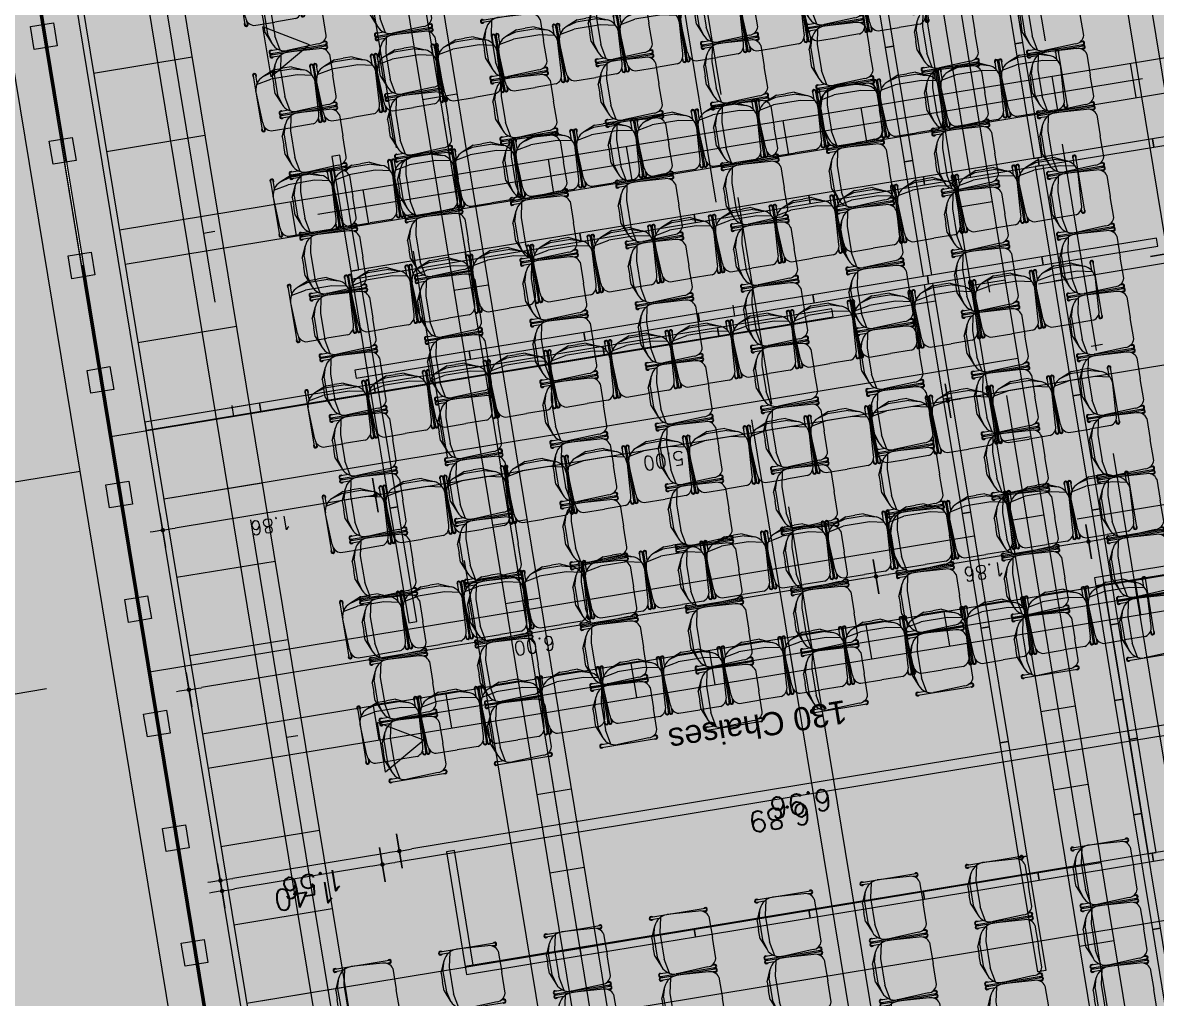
# Model space of a CAD drawing. Header units: millimetres. Extents: x 33240 to 33395, y 51607 to 51720.
# Drawn here: x 33327.5 to 33337.27, y 51654.13 to 51662.54 of the extents above; entities that cross this region are included whole.
import ezdxf

# ---------------------------------------------------------------- set-up
doc = ezdxf.new("R2010")
doc.units = ezdxf.units.MM
doc.header["$LTSCALE"] = 0.3
doc.header["$MEASUREMENT"] = 0
doc.header["$PDMODE"] = 34
doc.header["$PDSIZE"] = 0.3
for name, pattern in [('ACAD_ISO02W100', [15, 12, -3]), ('ACAD_ISO04W100', [30, 24, -3, 0, -3]), ('ACAD_ISO08W100', [36, 24, -3, 6, -3])]:
    doc.linetypes.add(name, pattern=pattern)
doc.layers.get('0').update_dxf_attribs({"linetype": 'CONTINUOUS'})
doc.layers.get('DEFPOINTS').update_dxf_attribs({"linetype": 'CONTINUOUS'})
for name, color, linetype in [('00-TRAMES-BAT', 7, 'ACAD_ISO08W100'), ('02-MURS-PORTEUR', 1, 'CONTINUOUS'), ('07-REVT-SOL', 8, 'CONTINUOUS'), ('08-EQUI-CLOISON-EXPO-01', 11, 'CONTINUOUS'), ('08-EQUI-CLOISON-EXPO-02', 11, 'CONTINUOUS'), ('08-EQUI-CLOISON-EXPO-03', 11, 'CONTINUOUS'), ('08-EQUI-MEUBLE-PROJ-01', 11, 'CONTINUOUS'), ('08-EQUI-MEUBLE-PROJ-02', 11, 'CONTINUOUS'), ('09-COT-CLOISON-EXPO-01', 4, 'CONTINUOUS'), ('09-COT-CLOISON-EXPO-02', 4, 'CONTINUOUS'), ('09-COT-CLOISON-EXPO-03', 4, 'CONTINUOUS'), ('09-COT-MEUBLE-01', 4, 'CONTINUOUS'), ('09-COT-MEUBLE-02', 4, 'CONTINUOUS'), ('11-RES-ISOL-FEU', 2, 'CONTINUOUS'), ('14-HACH-MURS', 253, 'CONTINUOUS'), ('15-SOL-SALLE-TEMPORAIRE', 4, 'CONTINUOUS')]:
    doc.layers.add(name, color=color, linetype=linetype)
doc.styles.add('COT', font='romans.shx')
doc.styles.add('NDP', font='ARIAL.TTF')
doc.dimstyles.new('COT-MEUBLE-100eme', dxfattribs={"dimtxt": 0.18, "dimasz": 0.11, "dimexe": 0, "dimexo": 0, "dimgap": 0.07, "dimtad": 1, "dimzin": 4, "dimdsep": 46, "dimtxsty": 'COT', "dimblk1": 'COTBLOC', "dimblk2": 'COTBLOC', "dimsah": 1, "dimcen": -0.1, "dimse1": 1, "dimse2": 1, "dimadec": 0, "dimazin": 0, "dimtfac": 1, "dimtmove": 2, "dimatfit": 3, "dimldrblk": 'COTBLOC', "dimfxl": 1, "dimtolj": 1, "dimarcsym": 0})
doc.dimstyles.new('COT-MEUBLE-50eme', dxfattribs={"dimtxt": 0.12, "dimasz": 0.11, "dimexe": 0, "dimexo": 0, "dimgap": 0.05, "dimtad": 1, "dimzin": 4, "dimdsep": 46, "dimtxsty": 'COT', "dimblk1": 'COTBLOC', "dimblk2": 'COTBLOC', "dimsah": 1, "dimcen": -0.1, "dimse1": 1, "dimse2": 1, "dimadec": 0, "dimazin": 0, "dimtfac": 1, "dimtmove": 2, "dimatfit": 3, "dimldrblk": 'COTBLOC', "dimfxl": 1, "dimtolj": 1, "dimarcsym": 0})
pattern_1 = [(189.35057367, (57785.36794, 108093.83487), (-0.2060594638, -0.2872968802), [0.125, -0.375]), (279.35057367, (57785.29612, 108093.88639), (0.2872968802, -0.2060594638), [0.125, -0.375])]

# ---------------------------------------------------------------- blocks, each defined once
blk = doc.blocks.new('CARRE2')
blk.add_hatch(color=256).paths.add_polyline_path([(-0.1, 0.1), (0.1, 0.1), (0.1, -0.1), (-0.1, -0.1)])
blk.add_lwpolyline([(-0.1, 0.1), (0.1, 0.1), (0.1, -0.1), (-0.1, -0.1)], close=True)
blk = doc.blocks.new('COTBLOC')
for p, q in [((0, -1.3608), (0, 1.3608)), ((-0.76, 0), (-0.99, 0)), ((0, 0), (-0.76, 0)), ((0, 0), (0.76, 0)), ((0.76, 0), (0.99, 0))]:
    blk.add_line(p, q)
at = {"const_width": 0.15}
blk.add_lwpolyline([(-0.1, 0, 1), (0.1, 0, 1)], format="xyb", close=True, dxfattribs=at)
blk = doc.blocks.new('*D266')
at = {"layer": '09-COT-MEUBLE-01', "color": 0, "lineweight": -2, "ltscale": 10}
blk.add_line((33338.9838, 51656.7599), (33337.7208, 51656.5519), dxfattribs=at)
at = {"layer": 'DEFPOINTS', "color": 0, "ltscale": 10}
for p in [(33337.5692, 51666.0277), (33336.0892, 51665.784), (33337.6123, 51656.534)]:
    blk.add_point(p, dxfattribs=at)
at = {"layer": '09-COT-MEUBLE-01', "color": 0, "lineweight": -2, "ltscale": 10, "xscale": 0.11, "yscale": 0.11, "zscale": 0.11}
for p, rotation in [((33339.0923, 51656.7777), 9.3505736683666), ((33337.6123, 51656.534), 189.3505736683666)]:
    blk.add_blockref('COTBLOC', p, dxfattribs=dict(at, rotation=rotation))
at = {"layer": '09-COT-MEUBLE-01', "color": 0, "ltscale": 10, "insert": (33338.6496, 51656.9818), "char_height": 0.18, "attachment_point": 5, "rotation": 189.35057, "style": 'COT'}
blk.add_mtext('\\A1;1.50', dxfattribs=at)
blk = doc.blocks.new('*D267')
at = {"layer": '09-COT-MEUBLE-01', "color": 0, "lineweight": -2, "ltscale": 10}
blk.add_line((33337.5037, 51656.5161), (33330.8533, 51655.4211), dxfattribs=at)
at = {"layer": 'DEFPOINTS', "color": 0, "ltscale": 10}
for p in [(33336.0892, 51665.784), (33329.2216, 51664.6531), (33330.7448, 51655.4032)]:
    blk.add_point(p, dxfattribs=at)
at = {"layer": '09-COT-MEUBLE-01', "color": 0, "lineweight": -2, "ltscale": 10, "xscale": 0.11, "yscale": 0.11, "zscale": 0.11}
for p, rotation in [((33337.6123, 51656.534), 9.3505736683666), ((33330.7448, 51655.4032), 189.3505736683666)]:
    blk.add_blockref('COTBLOC', p, dxfattribs=dict(at, rotation=rotation))
at = {"layer": '09-COT-MEUBLE-01', "color": 0, "ltscale": 10, "insert": (33334.2045, 51655.8107), "char_height": 0.18, "attachment_point": 5, "rotation": 189.35057, "style": 'COT'}
blk.add_mtext('\\A1;6.96', dxfattribs=at)
blk = doc.blocks.new('*D268')
at = {"layer": '09-COT-MEUBLE-01', "color": 0, "lineweight": -2, "ltscale": 10}
blk.add_line((33330.6362, 51655.3853), (33329.3108, 51655.1671), dxfattribs=at)
at = {"layer": 'DEFPOINTS', "color": 0, "ltscale": 10}
for p in [(33330.7691, 51655.2555), (33329.2022, 51655.1492), (33329.2265, 51655.0015)]:
    blk.add_point(p, dxfattribs=at)
at = {"layer": '09-COT-MEUBLE-01', "color": 0, "lineweight": -2, "ltscale": 10, "xscale": 0.11, "yscale": 0.11, "zscale": 0.11}
for p, rotation in [((33330.7448, 51655.4032), 9.3505736683666), ((33329.2022, 51655.1492), 189.3505736683666)]:
    blk.add_blockref('COTBLOC', p, dxfattribs=dict(at, rotation=rotation))
at = {"layer": '09-COT-MEUBLE-01', "color": 0, "ltscale": 10, "insert": (33329.9995, 51655.1183), "char_height": 0.18, "attachment_point": 5, "rotation": 189.35057, "style": 'COT'}
blk.add_mtext('\\A1;1.56', dxfattribs=at)
blk = doc.blocks.new('*D271')
at = {"layer": '09-COT-MEUBLE-01', "color": 0, "lineweight": -2, "ltscale": 10}
blk.add_line((33338.1046, 51657.3263), (33336.7625, 51665.4766), dxfattribs=at)
at = {"layer": 'DEFPOINTS', "color": 0, "ltscale": 10}
for p in [(33336.9669, 51665.6217), (33336.7447, 51665.5851), (33339.219, 51657.3983)]:
    blk.add_point(p, dxfattribs=at)
at = {"layer": '09-COT-MEUBLE-01', "color": 0, "lineweight": -2, "ltscale": 10, "xscale": 0.11, "yscale": 0.11, "zscale": 0.11}
for p, rotation in [((33336.7447, 51665.5851), 99.3505736683666), ((33338.1224, 51657.2178), 279.3505736683666)]:
    blk.add_blockref('COTBLOC', p, dxfattribs=dict(at, rotation=rotation))
at = {"layer": '09-COT-MEUBLE-01', "color": 0, "ltscale": 10, "insert": (33337.5914, 51661.4274), "char_height": 0.18, "attachment_point": 5, "rotation": 279.35057, "style": 'COT'}
blk.add_mtext('\\A1;8.48', dxfattribs=at)
blk = doc.blocks.new('CHAISE-53-52')
for p, q in [((0.4939, 0.2594), (0.02, 0.2594)), ((0.02, 0.2369), (0.047, 0.2369)), ((0.0807, 0.2438), (0.3512, 0.2582)), ((0.3512, 0.2582), (0.3585, 0.2582)), ((0.4137, 0.2438), (0.4393, 0.1155)), ((0.4254, 0.2368), (0.4939, 0.2369)), ((0, 0.1833), (0, 0)), ((0.4393, -0.1155), (0.4393, 0.1155)), ((0.4978, 0.0898), (0.4722, 0.1796)), ((0.5163, 0.077), (0.4722, 0.1796)), ((0.4978, -0.0898), (0.4978, 0.0898)), ((0.5163, 0.077), (0.5163, 0)), ((0, -0.1833), (0, 0)), ((0.5163, -0.077), (0.4722, -0.1796)), ((0.4978, -0.0898), (0.4722, -0.1796)), ((0.5163, -0.077), (0.5163, 0)), ((0.4137, -0.2438), (0.4393, -0.1155)), ((0.02, -0.2369), (0.047, -0.2369)), ((0.4939, -0.2594), (0.02, -0.2594)), ((0.0807, -0.2438), (0.3512, -0.2582)), ((0.3512, -0.2582), (0.3585, -0.2582)), ((0.4254, -0.2368), (0.4939, -0.2369))]:
    blk.add_line(p, q)
for centre, major_axis, start_param, end_param in [((0.0785, 0.1626), (0.0473, -0.066), 2.492346, 3.832372), ((0.02, 0.2482), (-0.0137, -0.0098), 3.250067, 8.07285), ((0.02, 0.2482), (0.00654, -0.00912), 2.519393, 5.660985), ((0.3549, 0.1314), (0.0739, -0.103), 1.338536, 2.4907), ((0.4939, 0.2482), (0.0098, -0.0137), -1.462322, 3.360461), ((0.4939, 0.2482), (-0.00912, -0.00654), 0.948596, 4.090189), ((0.0785, -0.1626), (-0.066, -0.0473), 5.918803, 7.258828), ((0.3549, -0.1314), (0.0739, -0.103), -0.593507, 0.558657), ((0.02, -0.2482), (0.0098, -0.0137), 1.678324, 6.501107), ((0.02, -0.2482), (-0.00912, -0.00654), 4.090189, 7.231782), ((0.4939, -0.2482), (0.0098, -0.0137), -1.463269, 3.359515), ((0.4939, -0.2482), (0.00654, -0.00912), -0.6222, 2.519393)]:
    blk.add_ellipse(centre, major_axis=major_axis, ratio=1, start_param=start_param, end_param=end_param)
blk = doc.blocks.new('*D284')
at = {"layer": '09-COT-MEUBLE-02', "color": 0, "lineweight": -2, "ltscale": 10}
blk.add_line((33337.2883, 51656.3884), (33330.7069, 51655.3047), dxfattribs=at)
at = {"layer": 'DEFPOINTS', "color": 0, "ltscale": 10}
for p in [(33337.3824, 51656.4941), (33330.5839, 51655.3746), (33330.5984, 51655.2868)]:
    blk.add_point(p, dxfattribs=at)
at = {"layer": '09-COT-MEUBLE-02', "color": 0, "lineweight": -2, "ltscale": 10, "xscale": 0.11, "yscale": 0.11, "zscale": 0.11}
for p, rotation in [((33337.3969, 51656.4063), 9.3505736683666), ((33330.5984, 51655.2868), 189.3505736683666)]:
    blk.add_blockref('COTBLOC', p, dxfattribs=dict(at, rotation=rotation))
at = {"layer": '09-COT-MEUBLE-02', "color": 0, "ltscale": 10, "insert": (33334.0236, 51655.6887), "char_height": 0.18, "attachment_point": 5, "rotation": 189.35057, "style": 'COT'}
blk.add_mtext('\\A1;6.89', dxfattribs=at)
blk = doc.blocks.new('*D285')
at = {"layer": '09-COT-MEUBLE-02', "color": 0, "lineweight": -2, "ltscale": 10}
blk.add_line((33330.4899, 51655.2689), (33329.3255, 51655.0772), dxfattribs=at)
at = {"layer": 'DEFPOINTS', "color": 0, "ltscale": 10}
for p in [(33330.5839, 51655.3746), (33329.2025, 51655.1471), (33329.217, 51655.0593)]:
    blk.add_point(p, dxfattribs=at)
at = {"layer": '09-COT-MEUBLE-02', "color": 0, "lineweight": -2, "ltscale": 10, "xscale": 0.11, "yscale": 0.11, "zscale": 0.11}
for p, rotation in [((33330.5984, 51655.2868), 9.3505736683666), ((33329.217, 51655.0593), 189.3505736683666)]:
    blk.add_blockref('COTBLOC', p, dxfattribs=dict(at, rotation=rotation))
at = {"layer": '09-COT-MEUBLE-02', "color": 0, "ltscale": 10, "insert": (33329.9337, 51655.0152), "char_height": 0.18, "attachment_point": 5, "rotation": 189.35057, "style": 'COT'}
blk.add_mtext('\\A1;1.40', dxfattribs=at)
blk = doc.blocks.new('*D292')
at = {"layer": '09-COT-MEUBLE-02', "color": 0, "lineweight": -2, "ltscale": 10}
blk.add_line((33340.3535, 51654.2271), (33329.753, 51652.4815), dxfattribs=at)
at = {"layer": 'DEFPOINTS', "color": 0, "ltscale": 10}
for p in [(33340.6244, 51653.2589), (33329.6444, 51652.4637), (33329.8068, 51651.4776)]:
    blk.add_point(p, dxfattribs=at)
at = {"layer": '09-COT-MEUBLE-02', "color": 0, "lineweight": -2, "ltscale": 10, "xscale": 0.11, "yscale": 0.11, "zscale": 0.11}
for p, rotation in [((33340.4621, 51654.2449), 9.3505736683666), ((33329.6444, 51652.4637), 189.3505736683666)]:
    blk.add_blockref('COTBLOC', p, dxfattribs=dict(at, rotation=rotation))
at = {"layer": '09-COT-MEUBLE-02', "color": 0, "ltscale": 10, "insert": (33335.0792, 51653.1964), "char_height": 0.18, "attachment_point": 5, "rotation": 189.35057, "style": 'COT'}
blk.add_mtext('\\A1;10.96', dxfattribs=at)
blk = doc.blocks.new('*D298')
at = {"layer": '09-COT-CLOISON-EXPO-01', "color": 0, "lineweight": -2, "ltscale": 10}
blk.add_line((33354.9805, 51657.7092), (33331.5164, 51653.8456), dxfattribs=at)
at = {"layer": 'DEFPOINTS', "color": 0, "ltscale": 10}
for p in [(33355.0525, 51657.9487), (33331.3236, 51654.3398), (33331.4079, 51653.8277)]:
    blk.add_point(p, dxfattribs=at)
at = {"layer": '09-COT-CLOISON-EXPO-01', "color": 0, "lineweight": -2, "ltscale": 10, "xscale": 0.11, "yscale": 0.11, "zscale": 0.11}
for p, rotation in [((33355.089, 51657.7271), 9.3505736683666), ((33331.4079, 51653.8277), 189.3505736683666)]:
    blk.add_blockref('COTBLOC', p, dxfattribs=dict(at, rotation=rotation))
at = {"layer": '09-COT-CLOISON-EXPO-01', "color": 0, "ltscale": 10, "insert": (33343.5491, 51655.7154), "char_height": 0.12, "attachment_point": 5, "rotation": 189.35057, "style": 'COT'}
blk.add_mtext('\\A1;24.00', dxfattribs=at)
blk = doc.blocks.new('*D299')
at = {"layer": '09-COT-CLOISON-EXPO-01', "color": 0, "lineweight": -2, "ltscale": 10}
blk.add_line((33331.2993, 51653.8098), (33329.5808, 51653.5269), dxfattribs=at)
at = {"layer": 'DEFPOINTS', "color": 0, "ltscale": 10}
for p in [(33331.3236, 51654.3398), (33329.388, 51654.021), (33329.4723, 51653.509)]:
    blk.add_point(p, dxfattribs=at)
at = {"layer": '09-COT-CLOISON-EXPO-01', "color": 0, "lineweight": -2, "ltscale": 10, "xscale": 0.11, "yscale": 0.11, "zscale": 0.11}
for p, rotation in [((33331.4079, 51653.8277), 9.3505736683666), ((33329.4723, 51653.509), 189.3505736683666)]:
    blk.add_blockref('COTBLOC', p, dxfattribs=dict(at, rotation=rotation))
at = {"layer": '09-COT-CLOISON-EXPO-01', "color": 0, "ltscale": 10, "insert": (33330.458, 51653.5598), "char_height": 0.12, "attachment_point": 5, "rotation": 189.35057, "style": 'COT'}
blk.add_mtext('\\A1;1.96', dxfattribs=at)
blk = doc.blocks.new('*D311')
at = {"layer": '09-COT-CLOISON-EXPO-02', "color": 0, "lineweight": -2, "ltscale": 10}
blk.add_line((33330.4292, 51658.4502), (33328.8139, 51658.1842), dxfattribs=at)
at = {"layer": 'DEFPOINTS', "color": 0, "ltscale": 10}
for p in [(33330.3604, 51659.5448), (33328.5281, 51659.2431), (33328.7054, 51658.1664)]:
    blk.add_point(p, dxfattribs=at)
at = {"layer": '09-COT-CLOISON-EXPO-02', "color": 0, "lineweight": -2, "ltscale": 10, "xscale": 0.11, "yscale": 0.11, "zscale": 0.11}
for p, rotation in [((33330.5377, 51658.4681), 9.3505736683666), ((33328.7054, 51658.1664), 189.3505736683666)]:
    blk.add_blockref('COTBLOC', p, dxfattribs=dict(at, rotation=rotation))
at = {"layer": '09-COT-CLOISON-EXPO-02', "color": 0, "ltscale": 10, "insert": (33329.6394, 51658.2087), "char_height": 0.12, "attachment_point": 5, "rotation": 189.35057, "style": 'COT'}
blk.add_mtext('\\A1;1.86', dxfattribs=at)
blk = doc.blocks.new('*D315')
at = {"layer": '09-COT-CLOISON-EXPO-02', "color": 0, "lineweight": -2, "ltscale": 10}
blk.add_line((33342.2697, 51660.3999), (33335.5798, 51659.2983), dxfattribs=at)
at = {"layer": 'DEFPOINTS', "color": 0, "ltscale": 10}
for p in [(33342.2124, 51661.4254), (33335.3054, 51660.2881), (33335.4713, 51659.2805)]:
    blk.add_point(p, dxfattribs=at)
at = {"layer": '09-COT-CLOISON-EXPO-02', "color": 0, "lineweight": -2, "ltscale": 10, "xscale": 0.11, "yscale": 0.11, "zscale": 0.11}
for p, rotation in [((33342.3783, 51660.4178), 9.3505736683666), ((33335.4713, 51659.2805), 189.3505736683666)]:
    blk.add_blockref('COTBLOC', p, dxfattribs=dict(at, rotation=rotation))
at = {"layer": '09-COT-CLOISON-EXPO-02', "color": 0, "ltscale": 10, "insert": (33338.9427, 51659.7406), "char_height": 0.12, "attachment_point": 5, "rotation": 189.35057, "style": 'COT'}
blk.add_mtext('\\A1;7.00', dxfattribs=at)
blk = doc.blocks.new('*D316')
at = {"layer": '09-COT-CLOISON-EXPO-02', "color": 0, "lineweight": -2, "ltscale": 10}
blk.add_line((33335.3627, 51659.2626), (33330.6463, 51658.486), dxfattribs=at)
at = {"layer": 'DEFPOINTS', "color": 0, "ltscale": 10}
for p in [(33335.3054, 51660.2881), (33330.3718, 51659.4757), (33330.5377, 51658.4681)]:
    blk.add_point(p, dxfattribs=at)
at = {"layer": '09-COT-CLOISON-EXPO-02', "color": 0, "lineweight": -2, "ltscale": 10, "xscale": 0.11, "yscale": 0.11, "zscale": 0.11}
for p, rotation in [((33335.4713, 51659.2805), 9.3505736683666), ((33330.5377, 51658.4681), 189.3505736683666)]:
    blk.add_blockref('COTBLOC', p, dxfattribs=dict(at, rotation=rotation))
at = {"layer": '09-COT-CLOISON-EXPO-02', "color": 0, "ltscale": 10, "insert": (33333.0224, 51658.7657), "char_height": 0.12, "attachment_point": 5, "rotation": 189.35057, "style": 'COT'}
blk.add_mtext('\\A1;5.00', dxfattribs=at)
blk = doc.blocks.new('*D322')
at = {"layer": '09-COT-CLOISON-EXPO-03', "color": 0, "lineweight": -2, "ltscale": 10}
blk.add_line((33340.5212, 51658.7007), (33336.7915, 51658.0865), dxfattribs=at)
at = {"layer": 'DEFPOINTS', "color": 0, "ltscale": 10}
for p in [(33340.6392, 51658.6611), (33336.681, 51658.0803), (33336.6829, 51658.0687)]:
    blk.add_point(p, dxfattribs=at)
at = {"layer": '09-COT-CLOISON-EXPO-03', "color": 0, "lineweight": -2, "ltscale": 10, "xscale": 0.11, "yscale": 0.11, "zscale": 0.11}
for p, rotation in [((33340.6298, 51658.7186), 9.3505736683666), ((33336.6829, 51658.0687), 189.3505736683666)]:
    blk.add_blockref('COTBLOC', p, dxfattribs=dict(at, rotation=rotation))
at = {"layer": '09-COT-CLOISON-EXPO-03', "color": 0, "ltscale": 10, "insert": (33338.6742, 51658.2851), "char_height": 0.12, "attachment_point": 5, "rotation": 189.35057, "style": 'COT'}
blk.add_mtext('\\A1;4.00', dxfattribs=at)
blk = doc.blocks.new('*D323')
at = {"layer": '09-COT-CLOISON-EXPO-03', "color": 0, "lineweight": -2, "ltscale": 10}
blk.add_line((33336.5744, 51658.0508), (33334.9605, 51657.785), dxfattribs=at)
at = {"layer": 'DEFPOINTS', "color": 0, "ltscale": 10}
for p in [(33334.4304, 51660.3272), (33336.681, 51658.0803), (33334.8519, 51657.7672)]:
    blk.add_point(p, dxfattribs=at)
at = {"layer": '09-COT-CLOISON-EXPO-03', "color": 0, "lineweight": -2, "ltscale": 10, "xscale": 0.11, "yscale": 0.11, "zscale": 0.11}
for p, rotation in [((33336.6829, 51658.0687), 9.3505736683666), ((33334.8519, 51657.7672), 189.3505736683666)]:
    blk.add_blockref('COTBLOC', p, dxfattribs=dict(at, rotation=rotation))
at = {"layer": '09-COT-CLOISON-EXPO-03', "color": 0, "ltscale": 10, "insert": (33335.7853, 51657.8094), "char_height": 0.12, "attachment_point": 5, "rotation": 189.35057, "style": 'COT'}
blk.add_mtext('\\A1;1.86', dxfattribs=at)
blk = doc.blocks.new('*D324')
at = {"layer": '09-COT-CLOISON-EXPO-03', "color": 0, "lineweight": -2, "ltscale": 10}
blk.add_line((33334.7434, 51657.7493), (33329.0402, 51656.8102), dxfattribs=at)
at = {"layer": 'DEFPOINTS', "color": 0, "ltscale": 10}
for p in [(33334.4304, 51660.3272), (33328.5101, 51659.3524), (33328.9316, 51656.7923)]:
    blk.add_point(p, dxfattribs=at)
at = {"layer": '09-COT-CLOISON-EXPO-03', "color": 0, "lineweight": -2, "ltscale": 10, "xscale": 0.11, "yscale": 0.11, "zscale": 0.11}
for p, rotation in [((33334.8519, 51657.7672), 9.3505736683666), ((33328.9316, 51656.7923), 189.3505736683666)]:
    blk.add_blockref('COTBLOC', p, dxfattribs=dict(at, rotation=rotation))
at = {"layer": '09-COT-CLOISON-EXPO-03', "color": 0, "ltscale": 10, "insert": (33331.9097, 51657.1712), "char_height": 0.12, "attachment_point": 5, "rotation": 189.35057, "style": 'COT'}
blk.add_mtext('\\A1;6.00', dxfattribs=at)
blk = doc.blocks.new('*D333')
at = {"layer": '09-COT-CLOISON-EXPO-03', "color": 0, "lineweight": -2, "ltscale": 10}
blk.add_line((33338.6016, 51653.0373), (33337.825, 51657.7538), dxfattribs=at)
at = {"layer": 'DEFPOINTS', "color": 0, "ltscale": 10}
for p in [(33337.8071, 51657.8623), (33336.8148, 51657.6989), (33337.6271, 51652.7654)]:
    blk.add_point(p, dxfattribs=at)
at = {"layer": '09-COT-CLOISON-EXPO-03', "color": 0, "lineweight": -2, "ltscale": 10, "xscale": 0.11, "yscale": 0.11, "zscale": 0.11}
for p, rotation in [((33337.8071, 51657.8623), 99.3505736683666), ((33338.6195, 51652.9288), 279.3505736683666)]:
    blk.add_blockref('COTBLOC', p, dxfattribs=dict(at, rotation=rotation))
at = {"layer": '09-COT-CLOISON-EXPO-03', "color": 0, "ltscale": 10, "insert": (33338.3218, 51655.4134), "char_height": 0.12, "attachment_point": 5, "rotation": 279.35057, "style": 'COT'}
blk.add_mtext('\\A1;5.00', dxfattribs=at)
blk = doc.blocks.new('*D334')
at = {"layer": '09-COT-CLOISON-EXPO-03', "color": 0, "lineweight": -2, "ltscale": 10}
blk.add_line((33337.7778, 51658.0399), (33337.3826, 51660.4404), dxfattribs=at)
at = {"layer": 'DEFPOINTS', "color": 0, "ltscale": 10}
for p in [(33338.309, 51660.7044), (33337.3647, 51660.5489), (33336.7343, 51657.7566)]:
    blk.add_point(p, dxfattribs=at)
at = {"layer": '09-COT-CLOISON-EXPO-03', "color": 0, "lineweight": -2, "ltscale": 10, "xscale": 0.11, "yscale": 0.11, "zscale": 0.11}
for p, rotation in [((33337.3647, 51660.5489), 99.3505736683666), ((33337.7957, 51657.9314), 279.3505736683666)]:
    blk.add_blockref('COTBLOC', p, dxfattribs=dict(at, rotation=rotation))
at = {"layer": '09-COT-CLOISON-EXPO-03', "color": 0, "ltscale": 10, "insert": (33337.6888, 51659.258), "char_height": 0.12, "attachment_point": 5, "rotation": 279.35057, "style": 'COT'}
blk.add_mtext('\\A1;2.65', dxfattribs=at)
blk = doc.blocks.new('*D335')
at = {"layer": '09-COT-CLOISON-EXPO-03', "color": 0, "lineweight": -2, "ltscale": 10}
blk.add_line((33337.3468, 51660.6575), (33336.4077, 51666.3607), dxfattribs=at)
at = {"layer": 'DEFPOINTS', "color": 0, "ltscale": 10}
for p in [(33337.3341, 51666.6247), (33336.3899, 51666.4692), (33338.309, 51660.7044)]:
    blk.add_point(p, dxfattribs=at)
at = {"layer": '09-COT-CLOISON-EXPO-03', "color": 0, "lineweight": -2, "ltscale": 10, "xscale": 0.11, "yscale": 0.11, "zscale": 0.11}
for p, rotation in [((33336.3899, 51666.4692), 99.3505736683666), ((33337.3647, 51660.5489), 279.3505736683666)]:
    blk.add_blockref('COTBLOC', p, dxfattribs=dict(at, rotation=rotation))
at = {"layer": '09-COT-CLOISON-EXPO-03', "color": 0, "ltscale": 10, "insert": (33336.9858, 51663.5269), "char_height": 0.12, "attachment_point": 5, "rotation": 279.35057, "style": 'COT'}
blk.add_mtext('\\A1;6.00', dxfattribs=at)

msp = doc.modelspace()

# ---------------------------------------------------------------- hatches: boundary and pattern name
at = {"layer": '07-REVT-SOL'}
h = msp.add_hatch(dxfattribs=at)
h.set_pattern_fill('CROSS', color=30, style=0)
h.set_pattern_definition(pattern_1)
h.paths.add_polyline_path([(33337.4851, 51666.9386), (33337.1732, 51668.8331), (33336.9758, 51668.8006), (33336.9653, 51668.8645), (33327.2084, 51667.2579), (33329.8068, 51651.4776), (33357.3591, 51656.0145), (33354.7606, 51671.7947), (33345.007, 51670.1887), (33345.0175, 51670.1248), (33344.8202, 51670.0923), (33345.1321, 51668.1978), (33345.3295, 51668.2303), (33345.3645, 51668.0179), (33337.3227, 51666.6937), (33337.2878, 51666.9061)])
h = msp.add_hatch(dxfattribs=at)
h.set_pattern_fill('CROSS', color=30, style=0)
h.set_pattern_definition(pattern_1)
h.paths.add_polyline_path([(33319.9578, 51663.6319), (33312.0641, 51662.3321), (33311.7067, 51664.5028), (33311.6573, 51664.4947), (33311.6248, 51664.692), (33310.6184, 51664.5263), (33310.6509, 51664.329), (33307.4638, 51663.8042), (33310.0298, 51648.2211), (33329.195, 51651.3769), (33326.5966, 51667.1572), (33319.5679, 51666)])
at = {"layer": '14-HACH-MURS', "ltscale": 10}
h = msp.add_hatch(color=256, dxfattribs=at)
h.paths.add_polyline_path([(33357.4809, 51655.2745), (33352.1363, 51654.3944), (33352.0838, 51654.713), (33351.7878, 51654.6643), (33351.8402, 51654.3456), (33346.5449, 51653.4737), (33346.4924, 51653.7923), (33346.1964, 51653.7436), (33346.2765, 51653.2572), (33340.9815, 51652.3853), (33340.9014, 51652.8717), (33340.6054, 51652.8229), (33340.6854, 51652.3366), (33335.3901, 51651.4646), (33335.31, 51651.951), (33335.014, 51651.9022), (33335.0941, 51651.4159), (33329.9563, 51650.5699), (33327.2083, 51667.258), (33338.2467, 51669.0756), (33338.1638, 51669.5787), (33326.8295, 51667.7124), (33326.8295, 51667.7124), (33326.8295, 51667.712), (33329.6895, 51650.3435), (33352.0697, 51654.0287), (33352.0421, 51654.1965), (33359.1366, 51655.3647), (33359.1074, 51655.5423), (33357.6783, 51655.307), (33357.0565, 51659.0827), (33356.7442, 51660.9795), (33356.5469, 51660.947)])
h.paths.add_polyline_path([(33356.1569, 51663.3151), (33356.3543, 51663.3476), (33356.0863, 51664.975), (33355.889, 51664.9425)], flags=17)
h.paths.add_polyline_path([(33355.7232, 51665.949), (33355.9206, 51665.9814), (33355.3349, 51669.5381), (33356.7602, 51669.7728), (33356.7277, 51669.9702), (33355.3024, 51669.7355), (33355.2967, 51669.77), (33355.0994, 51669.7375)])
h = msp.add_hatch(color=256, dxfattribs=at)
h.paths.add_polyline_path([(33291.9868, 51644.3432), (33294.0309, 51644.6797), (33294.0642, 51644.4774), (33292.0201, 51644.1408)])
h.paths.add_polyline_path([(33294.0999, 51644.2603), (33292.0558, 51643.9237), (33292.0234, 51644.121), (33294.0674, 51644.4576)])
h.paths.add_polyline_path([(33295.5997, 51644.5073), (33313.0136, 51647.3747), (33312.9811, 51647.5721), (33295.5672, 51644.7047)])
h.paths.add_polyline_path([(33308.517, 51656.1775), (33309.9786, 51647.3006), (33307.4296, 51646.8809), (33307.3517, 51647.3545), (33307.0556, 51647.3057), (33307.1336, 51646.8322), (33301.8383, 51645.9602), (33301.7603, 51646.4338), (33301.4643, 51646.385), (33301.5423, 51645.9115), (33298.9932, 51645.4917), (33297.6209, 51653.8259), (33297.884, 51653.8693), (33296.5117, 51662.2035), (33297.1531, 51662.3091), (33297.0701, 51662.8126), (33296.3992, 51662.7022), (33296.4577, 51662.3466), (33296.29, 51662.319), (33297.6542, 51654.0341), (33294.7927, 51653.5629), (33294.7765, 51653.6616), (33294.5791, 51653.6291), (33294.6441, 51653.2344), (33294.8415, 51653.2669), (33294.8252, 51653.3656), (33297.4236, 51653.7934), (33297.8535, 51651.1821), (33295.2489, 51650.7532), (33295.0009, 51652.2594), (33294.8099, 51652.2279), (33295.1364, 51650.2448), (33295.3338, 51650.2772), (33295.2877, 51650.5569), (33297.3598, 51650.8981), (33297.6198, 51649.3194), (33295.5477, 51648.9782), (33295.4962, 51649.2905), (33295.2989, 51649.258), (33295.3503, 51648.9457), (33294.7419, 51648.8455), (33294.7744, 51648.6482), (33295.3828, 51648.7484), (33295.4455, 51648.368), (33295.6428, 51648.4005), (33295.5802, 51648.7809), (33298.1785, 51649.2087), (33298.6172, 51646.5446), (33296.0188, 51646.1167), (33295.9549, 51646.5051), (33295.7575, 51646.4726), (33295.854, 51645.8869), (33298.6497, 51646.3472), (33298.7959, 51645.4593), (33296.1976, 51645.0314), (33296.1846, 51645.1103), (33295.9872, 51645.0778), (33296.0002, 51644.9989), (33295.5315, 51644.9217), (33295.5636, 51644.7269), (33329.6698, 51650.3403), (33326.8097, 51667.7091), (33326.198, 51667.6084), (33326.2808, 51667.1053), (33326.5966, 51667.1572), (33329.3445, 51650.4691), (33324.207, 51649.6232), (33324.1269, 51650.1096), (33323.8309, 51650.0608), (33323.911, 51649.5744), (33318.6156, 51648.7025), (33318.5356, 51649.1889), (33318.2395, 51649.1401), (33318.3196, 51648.6538), (33313.0243, 51647.7818), (33312.9442, 51648.2682), (33312.6482, 51648.2194), (33312.7283, 51647.7331), (33310.1792, 51647.3133), (33307.4313, 51664.0015), (33310.2738, 51664.4696), (33310.1909, 51664.973), (33307.1511, 51664.4725)])

# ---------------------------------------------------------------- linework, layer by layer
at = {"layer": '00-TRAMES-BAT'}
for p, q in [((33335.2713, 51651.2626), (33326.5882, 51703.9954)), ((33332.4756, 51650.8023), (33323.7925, 51703.5351)), ((33320.9965, 51703.0747), (33329.6796, 51650.3419)), ((33338.067, 51651.723), (33335.1842, 51669.2301)), ((33274.9761, 51650.1985), (33381.4907, 51667.7375)), ((33275.3094, 51648.1743), (33381.824, 51665.7133))]:
    msp.add_line(p, q, dxfattribs=at)
at = {"layer": '02-MURS-PORTEUR'}
for p, q in [((33329.6698, 51650.3403), (33326.8097, 51667.7091)), ((33329.6895, 51650.3435), (33326.8295, 51667.7124)), ((33329.9563, 51650.5699), (33327.2083, 51667.258)), ((33329.3445, 51650.4691), (33326.5966, 51667.1572))]:
    msp.add_line(p, q, dxfattribs=at)
at = {"layer": '02-MURS-PORTEUR', "color": 4, "linetype": 'ACAD_ISO02W100'}
msp.add_line((33322.9545, 51657.8454), (33327.9933, 51658.6751), dxfattribs=at)
at = {"layer": '08-EQUI-CLOISON-EXPO-01', "ltscale": 10}
for p, q in [((33329.6397, 51662.0722), (33329.5692, 51662.5001)), ((33329.9699, 51662.3463), (33329.5692, 51662.5001)), ((33329.9699, 51662.3463), (33329.6397, 51662.0722)), ((33330.6259, 51656.0829), (33330.5554, 51656.5107)), ((33330.9562, 51656.357), (33330.5554, 51656.5107)), ((33330.9562, 51656.357), (33330.6259, 51656.0829))]:
    msp.add_line(p, q, dxfattribs=at)
for points in [[(33336.1183, 51662.3654), (33335.9558, 51663.3521), (33335.8868, 51663.3408), (33336.0492, 51662.3541)], [(33336.2808, 51661.3787), (33336.1183, 51662.3654), (33336.0492, 51662.3541), (33336.2117, 51661.3673)], [(33338.2197, 51661.698), (33337.233, 51661.5355), (33337.2443, 51661.4664), (33338.231, 51661.6289)], [(33337.233, 51661.5355), (33336.2463, 51661.373), (33336.2576, 51661.304), (33337.2443, 51661.4664)], [(33330.395, 51660.4096), (33330.2326, 51661.3963), (33330.1635, 51661.3849), (33330.326, 51660.3982)], [(33336.2463, 51661.373), (33335.2595, 51661.2106), (33335.2709, 51661.1415), (33336.2576, 51661.304)], [(33336.4546, 51660.3229), (33336.2922, 51661.3096), (33336.2231, 51661.2983), (33336.3856, 51660.3116)], [(33335.2595, 51661.2106), (33334.2728, 51661.0481), (33334.2842, 51660.979), (33335.2709, 51661.1415)], [(33334.2728, 51661.0481), (33333.2861, 51660.8856), (33333.2975, 51660.8165), (33334.2842, 51660.979)], [(33333.2861, 51660.8856), (33332.2994, 51660.7231), (33332.3108, 51660.6541), (33333.2975, 51660.8165)], [(33332.2994, 51660.7231), (33331.3127, 51660.5607), (33331.3241, 51660.4916), (33332.3108, 51660.6541)], [(33331.3127, 51660.5607), (33330.326, 51660.3982), (33330.3373, 51660.3291), (33331.3241, 51660.4916)], [(33330.5689, 51659.3538), (33330.4064, 51660.3405), (33330.3373, 51660.3291), (33330.4998, 51659.3424)], [(33336.6171, 51659.3362), (33336.4546, 51660.3229), (33336.3856, 51660.3116), (33336.548, 51659.3248)], [(33330.7314, 51658.3671), (33330.5689, 51659.3538), (33330.4998, 51659.3424), (33330.6623, 51658.3557)], [(33336.7796, 51658.3495), (33336.6171, 51659.3362), (33336.548, 51659.3248), (33336.7105, 51658.3381)], [(33330.8938, 51657.3803), (33330.7314, 51658.3671), (33330.6623, 51658.3557), (33330.8248, 51657.369)], [(33336.9421, 51657.3628), (33336.7796, 51658.3495), (33336.7105, 51658.3381), (33336.873, 51657.3514)], [(33337.1045, 51656.3761), (33336.9421, 51657.3628), (33336.873, 51657.3514), (33337.0355, 51656.3647)], [(33337.267, 51655.3894), (33337.1045, 51656.3761), (33337.0355, 51656.3647), (33337.1979, 51655.378)], [(33338.2192, 51655.5462), (33337.2325, 51655.3837), (33337.2438, 51655.3146), (33338.2306, 51655.4771)], [(33331.3813, 51654.4202), (33331.2188, 51655.4069), (33331.1497, 51655.3955), (33331.3122, 51654.4088)], [(33337.2325, 51655.3837), (33336.2458, 51655.2212), (33336.2571, 51655.1521), (33337.2438, 51655.3146)], [(33336.2458, 51655.2212), (33335.259, 51655.0587), (33335.2704, 51654.9897), (33336.2571, 51655.1521)], [(33335.259, 51655.0587), (33334.2723, 51654.8963), (33334.2837, 51654.8272), (33335.2704, 51654.9897)], [(33334.2723, 51654.8963), (33333.2856, 51654.7338), (33333.297, 51654.6647), (33334.2837, 51654.8272)], [(33333.2856, 51654.7338), (33332.2989, 51654.5713), (33332.3103, 51654.5022), (33333.297, 51654.6647)], [(33332.2989, 51654.5713), (33331.3122, 51654.4088), (33331.3236, 51654.3398), (33332.3103, 51654.5022)]]:
    msp.add_lwpolyline(points, close=True, dxfattribs=at)
at = {"layer": '08-EQUI-CLOISON-EXPO-02', "ltscale": 10}
for points in [[(33334.9345, 51662.3249), (33334.772, 51663.3116), (33334.8411, 51663.323), (33335.0036, 51662.3363)], [(33335.097, 51661.3382), (33334.9345, 51662.3249), (33335.0036, 51662.3363), (33335.1661, 51661.3496)], [(33335.2595, 51660.3515), (33335.097, 51661.3382), (33335.1661, 51661.3496), (33335.3285, 51660.3629)], [(33337.2674, 51660.6821), (33336.2807, 51660.5196), (33336.2921, 51660.4506), (33337.2788, 51660.613)], [(33336.2807, 51660.5196), (33335.294, 51660.3572), (33335.3054, 51660.2881), (33336.2921, 51660.4506)], [(33335.294, 51660.3572), (33334.3073, 51660.1947), (33334.3187, 51660.1256), (33335.3054, 51660.2881)], [(33335.4333, 51659.2957), (33335.2708, 51660.2824), (33335.3399, 51660.2938), (33335.5024, 51659.3071)], [(33334.3073, 51660.1947), (33333.3206, 51660.0322), (33333.3319, 51659.9631), (33334.3187, 51660.1256)], [(33333.3206, 51660.0322), (33332.3339, 51659.8697), (33332.3452, 51659.8007), (33333.3319, 51659.9631)], [(33332.3339, 51659.8697), (33331.3471, 51659.7073), (33331.3585, 51659.6382), (33332.3452, 51659.8007)], [(33331.3471, 51659.7073), (33330.3604, 51659.5448), (33330.3718, 51659.4757), (33331.3585, 51659.6382)], [(33335.5958, 51658.309), (33335.4333, 51659.2957), (33335.5024, 51659.3071), (33335.6648, 51658.3204)], [(33335.7583, 51657.3223), (33335.5958, 51658.309), (33335.6648, 51658.3204), (33335.8273, 51657.3336)], [(33335.9207, 51656.3356), (33335.7583, 51657.3223), (33335.8273, 51657.3336), (33335.9898, 51656.3469)], [(33336.0832, 51655.3488), (33335.9207, 51656.3356), (33335.9898, 51656.3469), (33336.1523, 51655.3602)], [(33336.2457, 51654.3621), (33336.0832, 51655.3488), (33336.1523, 51655.3602), (33336.3147, 51654.3735)]]:
    msp.add_lwpolyline(points, close=True, dxfattribs=at)
at = {"layer": '08-EQUI-CLOISON-EXPO-03', "ltscale": 10}
for points in [[(33333.497, 51659.8411), (33334.4837, 51660.0036), (33334.4723, 51660.0726), (33333.4856, 51659.9102)], [(33332.5102, 51659.6786), (33333.497, 51659.8411), (33333.4856, 51659.9102), (33332.4989, 51659.7477)], [(33331.5235, 51659.5161), (33332.5102, 51659.6786), (33332.4989, 51659.7477), (33331.5122, 51659.5852)], [(33330.5368, 51659.3537), (33331.5235, 51659.5161), (33331.5122, 51659.5852), (33330.5254, 51659.4227)], [(33329.5501, 51659.1912), (33330.5368, 51659.3537), (33330.5254, 51659.4227), (33329.5387, 51659.2603)], [(33328.5634, 51659.0287), (33329.5501, 51659.1912), (33329.5387, 51659.2603), (33328.552, 51659.0978)], [(33336.7457, 51657.6876), (33337.7324, 51657.85), (33337.721, 51657.9191), (33336.7343, 51657.7566)], [(33336.7457, 51657.6876), (33336.9082, 51656.7008), (33336.9772, 51656.7122), (33336.8148, 51657.6989)], [(33336.9082, 51656.7008), (33337.0706, 51655.7141), (33337.1397, 51655.7255), (33336.9772, 51656.7122)], [(33337.0706, 51655.7141), (33337.2331, 51654.7274), (33337.3022, 51654.7388), (33337.1397, 51655.7255)], [(33337.2331, 51654.7274), (33337.3956, 51653.7407), (33337.4647, 51653.7521), (33337.3022, 51654.7388)]]:
    msp.add_lwpolyline(points, close=True, dxfattribs=at)
at = {"layer": '11-RES-ISOL-FEU'}
msp.add_lwpolyline([(33329.6413, 51650.513), (33326.8682, 51667.3541)], dxfattribs=at)
at = {"layer": '15-SOL-SALLE-TEMPORAIRE', "ltscale": 10}
for p, q in [((33334.6202, 51668.4784), (33337.2031, 51652.7926)), ((33334.3242, 51668.4297), (33336.9071, 51652.7439)), ((33330.2787, 51667.7635), (33332.8615, 51652.0777)), ((33329.9826, 51667.7148), (33332.5655, 51652.029)), ((33328.1079, 51667.4061), (33330.6908, 51651.7203)), ((33327.8119, 51667.3573), (33330.3948, 51651.6715)), ((33327.2593, 51667.2664), (33329.8422, 51651.5805)), ((33328.3317, 51660.754), (33355.782, 51665.274)), ((33328.3804, 51660.458), (33355.8308, 51664.978)), ((33328.1096, 51662.1025), (33328.9582, 51662.2422)), ((33337.041, 51662.1881), (33337.0898, 51661.8921)), ((33336.3668, 51662.0771), (33336.4155, 51661.7811)), ((33330.944, 51661.8767), (33331.24, 51661.9254)), ((33334.7223, 51661.8063), (33334.771, 51661.5103)), ((33334.048, 51661.6953), (33334.0968, 51661.3993)), ((33328.2206, 51661.4283), (33329.0692, 51661.568)), ((33333.3738, 51661.5842), (33333.4225, 51661.2882)), ((33332.6995, 51661.4732), (33332.7483, 51661.1772)), ((33332.0253, 51661.3622), (33332.074, 51661.0662)), ((33330.4301, 51661.0996), (33330.4788, 51660.8035)), ((33329.0466, 51656.4125), (33356.4969, 51660.9325)), ((33329.8051, 51660.9967), (33329.8539, 51660.7006)), ((33335.5563, 51660.9471), (33335.8523, 51660.9958)), ((33329.0953, 51656.1164), (33356.5456, 51660.6365)), ((33331.2148, 51660.2322), (33331.5108, 51660.2809)), ((33335.6673, 51660.2728), (33335.9633, 51660.3215)), ((33328.4914, 51659.7837), (33329.34, 51659.9235)), ((33331.3258, 51659.5579), (33331.6218, 51659.6067)), ((33335.7783, 51659.5985), (33336.0744, 51659.6473)), ((33328.6025, 51659.1095), (33329.451, 51659.2492)), ((33335.8894, 51658.9243), (33336.1854, 51658.973)), ((33331.4368, 51658.8837), (33331.7328, 51658.9324)), ((33328.7135, 51658.4352), (33329.5621, 51658.575)), ((33336.0004, 51658.25), (33336.2964, 51658.2988)), ((33331.5478, 51658.2094), (33331.8438, 51658.2581)), ((33328.8245, 51657.761), (33329.6731, 51657.9007)), ((33337.0817, 51657.7355), (33337.1304, 51657.4395)), ((33331.6589, 51657.5351), (33331.9549, 51657.5839)), ((33335.4372, 51657.4648), (33335.4859, 51657.1687)), ((33334.7629, 51657.3537), (33334.8117, 51657.0577)), ((33328.9355, 51657.0867), (33329.7841, 51657.2264)), ((33334.0887, 51657.2427), (33334.1374, 51656.9467)), ((33333.4144, 51657.1317), (33333.4631, 51656.8357)), ((33332.7401, 51657.0207), (33332.7889, 51656.7246)), ((33331.1449, 51656.7581), (33331.1937, 51656.462)), ((33330.52, 51656.6552), (33330.5688, 51656.3591)), ((33336.2712, 51656.6055), (33336.5672, 51656.6543)), ((33331.9296, 51655.8906), (33332.2257, 51655.9394)), ((33336.3822, 51655.9313), (33336.6782, 51655.98)), ((33329.2063, 51655.4422), (33330.0549, 51655.5819)), ((33332.0407, 51655.2164), (33332.3367, 51655.2651)), ((33336.4932, 51655.257), (33336.7892, 51655.3058)), ((33329.3173, 51654.7679), (33330.1659, 51654.9077)), ((33332.1517, 51654.5421), (33332.4477, 51654.5909)), ((33336.6043, 51654.5828), (33336.9003, 51654.6315)), ((33329.4284, 51654.0937), (33330.2769, 51654.2334))]:
    msp.add_line(p, q, dxfattribs=at)
at = {"layer": '15-SOL-SALLE-TEMPORAIRE', "color": 8, "linetype": 'ACAD_ISO04W100'}
for p, q in [((33334.4966, 51668.306), (33336.9987, 51653.1107)), ((33332.3014, 51668.0966), (33334.8999, 51652.3163)), ((33330.155, 51667.5911), (33332.6571, 51652.3958)), ((33327.9843, 51667.2337), (33330.4864, 51652.0383)), ((33355.1058, 51665.0107), (33329.0566, 51660.7214)), ((33328.7135, 51658.4352), (33356.1638, 51662.9553)), ((33355.8207, 51660.6692), (33329.7715, 51656.3799)), ((33329.4284, 51654.0937), (33356.8787, 51658.6137))]:
    msp.add_line(p, q, dxfattribs=at)
at = {"layer": '15-SOL-SALLE-TEMPORAIRE', "color": 8, "linetype": 'ACAD_ISO04W100', "ltscale": 10}
msp.add_line((33330.4881, 51665.5683), (33332.7291, 51651.9588), dxfattribs=at)

# ---------------------------------------------------------------- block references
at = {"layer": '08-EQUI-MEUBLE-PROJ-01', "rotation": 189.3505736683666}
for p in [(33334.7103, 51662.833), (33330.9931, 51662.758), (33333.8025, 51662.6835), (33330.0853, 51662.6086), (33332.8947, 51662.534), (33336.612, 51662.609), (33335.7042, 51662.4595), (33331.987, 51662.3846), (33331.0792, 51662.2351), (33334.7964, 51662.31), (33333.8886, 51662.1606), (33330.1714, 51662.0856), (33336.6981, 51662.086), (33332.9809, 51662.0111), (33335.7903, 51661.9366), (33332.0731, 51661.8616), (33334.8825, 51661.7871), (33331.1653, 51661.7121), (33333.9747, 51661.6376), (33330.2575, 51661.5626), (33336.7842, 51661.5631), (33333.067, 51661.4881), (33335.8764, 51661.4136), (33332.1592, 51661.3386), (33334.9686, 51661.2641), (33331.2514, 51661.1892), (33334.0609, 51661.1146), (33330.3436, 51661.0397), (33333.1531, 51660.9652), (33336.8703, 51661.0401), (33335.9625, 51660.8906), (33332.2453, 51660.8157), (33331.3375, 51660.6662), (33335.0547, 51660.7412), (33334.147, 51660.5917), (33330.4297, 51660.5167), (33336.9564, 51660.5172), (33333.2392, 51660.4422), (33336.0486, 51660.3677), (33332.3314, 51660.2927), (33335.1409, 51660.2182), (33331.4236, 51660.1433), (33330.5159, 51659.9938), (33334.2331, 51660.0687), (33337.0425, 51659.9942), (33333.3253, 51659.9192), (33336.1347, 51659.8447), (33332.4175, 51659.7698), (33335.227, 51659.6952), (33331.5097, 51659.6203), (33334.3192, 51659.5458), (33330.602, 51659.4708), (33333.4114, 51659.3963), (33337.1286, 51659.4712), (33336.2208, 51659.3218), (33332.5036, 51659.2468), (33331.5959, 51659.0973), (33335.3131, 51659.1723), (33334.4053, 51659.0228), (33330.6881, 51658.9479), (33337.2147, 51658.9483), (33333.4975, 51658.8733), (33332.5897, 51658.7239), (33336.307, 51658.7988), (33335.3992, 51658.6493), (33331.682, 51658.5744), (33330.7742, 51658.4249), (33334.4914, 51658.4999), (33337.3008, 51658.4253), (33333.5836, 51658.3504), (33336.3931, 51658.2758), (33332.6759, 51658.2009), (33335.4853, 51658.1264), (33331.7681, 51658.0514), (33334.5775, 51657.9769), (33330.8603, 51657.9019), (33333.6697, 51657.8274), (33337.387, 51657.9024), (33336.4792, 51657.7529), (33332.762, 51657.6779), (33335.5714, 51657.6034), (33331.8542, 51657.5285), (33334.6636, 51657.4539), (33330.9464, 51657.379), (33337.4731, 51657.3794), (33333.7559, 51657.3045), (33332.8481, 51657.155), (33336.5653, 51657.2299), (33335.6575, 51657.0805), (33331.9403, 51657.0055), (33331.0325, 51656.856), (33334.7497, 51656.931), (33333.842, 51656.7815), (33332.9342, 51656.632), (33332.0264, 51656.4825), (33331.1186, 51656.3331), (33337.0727, 51655.2562), (33336.165, 51655.1067), (33335.2572, 51654.9572), (33334.3494, 51654.8077), (33337.1588, 51654.7332), (33333.4416, 51654.6582), (33332.5338, 51654.5088), (33336.2511, 51654.5837), (33335.3433, 51654.4342), (33331.6261, 51654.3593), (33330.7183, 51654.2098), (33334.4355, 51654.2848), (33337.245, 51654.2102), (33333.5277, 51654.1353), (33336.3372, 51654.0608), (33332.62, 51653.9858), (33335.4294, 51653.9113)]:
    msp.add_blockref('CHAISE-53-52', p, dxfattribs=at)
at = {"layer": '08-EQUI-MEUBLE-PROJ-02', "rotation": 99.35057366851487}
for p in [(33329.6722, 51662.5428), (33335.0512, 51662.4961), (33334.0053, 51662.3239), (33334.5283, 51662.41), (33333.4824, 51662.2378), (33332.9594, 51662.1517), (33332.4364, 51662.0656), (33331.9135, 51661.9795), (33331.3905, 51661.8934), (33330.8676, 51661.8073), (33336.2466, 51661.7606), (33330.3446, 51661.7211), (33335.7237, 51661.6745), (33329.8217, 51661.635), (33335.2007, 51661.5884), (33334.6778, 51661.5023), (33334.1548, 51661.4161), (33333.6318, 51661.33), (33332.5859, 51661.1578), (33333.1089, 51661.2439), (33332.063, 51661.0717), (33331.54, 51660.9856), (33331.017, 51660.8995), (33330.4941, 51660.8134), (33335.8731, 51660.7667), (33336.3961, 51660.8528), (33329.9711, 51660.7273), (33335.3502, 51660.6806), (33334.8272, 51660.5945), (33334.3043, 51660.5084), (33333.7813, 51660.4223), (33333.2584, 51660.3361), (33332.7354, 51660.25), (33331.6895, 51660.0778), (33332.2124, 51660.1639), (33331.1665, 51659.9917), (33330.6436, 51659.9056), (33336.5456, 51659.945), (33330.1206, 51659.8195), (33336.0226, 51659.8589), (33334.9767, 51659.6867), (33335.4997, 51659.7728), (33334.4537, 51659.6006), (33333.9308, 51659.5145), (33333.4078, 51659.4284), (33332.8849, 51659.3423), (33332.3619, 51659.2561), (33331.839, 51659.17), (33331.316, 51659.0839), (33336.6951, 51659.0373), (33330.2701, 51658.9117), (33330.793, 51658.9978), (33336.1721, 51658.9512), (33335.6491, 51658.865), (33335.1262, 51658.7789), (33334.6032, 51658.6928), (33333.5573, 51658.5206), (33334.0803, 51658.6067), (33333.0344, 51658.4345), (33332.5114, 51658.3484), (33331.9884, 51658.2623), (33331.4655, 51658.1761), (33336.8445, 51658.1295), (33330.9425, 51658.09), (33336.3216, 51658.0434), (33330.4196, 51658.0039), (33335.7986, 51657.9573), (33335.2757, 51657.8712), (33334.7527, 51657.785), (33334.2297, 51657.6989), (33333.7068, 51657.6128), (33332.6609, 51657.4406), (33333.1838, 51657.5267), (33332.1379, 51657.3545), (33331.615, 51657.2684), (33331.092, 51657.1823), (33336.994, 51657.2217), (33330.569, 51657.0962), (33335.9481, 51657.0495), (33336.4711, 51657.1356), (33335.4251, 51656.9634), (33334.9022, 51656.8773), (33334.3792, 51656.7912), (33333.8563, 51656.705), (33333.3333, 51656.6189), (33332.8103, 51656.5328), (33332.2874, 51656.4467), (33331.2415, 51656.2745), (33331.7644, 51656.3606), (33330.7185, 51656.1884)]:
    msp.add_blockref('CHAISE-53-52', p, dxfattribs=at)
at = {"layer": '11-RES-ISOL-FEU', "rotation": 99.35060524519}
for p in [(33327.6806, 51662.4205), (33327.8431, 51661.4338), (33328.0055, 51660.4471), (33328.168, 51659.4604), (33328.3305, 51658.4737), (33328.493, 51657.487), (33328.6554, 51656.5002), (33328.8179, 51655.5135), (33328.9804, 51654.5268)]:
    msp.add_blockref('CARRE2', p, dxfattribs=at)

# ---------------------------------------------------------------- texts
at = {"layer": '08-EQUI-MEUBLE-PROJ-02', "color": 3, "ltscale": 0.8, "style": 'NDP'}
msp.add_text('130 Chaises', height=0.2, rotation=189.35057, dxfattribs=at).set_placement((33334.5829, 51656.7048))

# ---------------------------------------------------------------- dimensions: what is measured, and where the dimension line sits
at = {"layer": '09-COT-CLOISON-EXPO-01', "ltscale": 10}
dim = msp.add_linear_dim(base=(33331.4079, 51653.8277), p1=(33355.0525, 51657.9487), p2=(33331.3236, 51654.3398), angle=189.35057, dimstyle='COT-MEUBLE-50eme', dxfattribs=at)
dim.commit()
dim.dimension.update_dxf_attribs({"geometry": '*D298', "text_midpoint": (33343.5491, 51655.7154), "dimtype": 160})
dim = msp.add_linear_dim(base=(33329.4723, 51653.509), p1=(33331.3236, 51654.3398), p2=(33329.388, 51654.021), angle=189.35057, dimstyle='COT-MEUBLE-50eme', dxfattribs=at)
dim.commit()
dim.dimension.update_dxf_attribs({"geometry": '*D299', "text_midpoint": (33330.458, 51653.5598)})
at = {"layer": '09-COT-CLOISON-EXPO-02', "ltscale": 10}
for base, p1, p2, picture, middle in [((33335.4713, 51659.2805), (33342.2124, 51661.4254), (33335.3054, 51660.2881), '*D315', (33338.9427, 51659.7406)), ((33330.5377, 51658.4681), (33335.3054, 51660.2881), (33330.3718, 51659.4757), '*D316', (33333.0224, 51658.7657)), ((33328.7054, 51658.1664), (33330.3604, 51659.5448), (33328.5281, 51659.2431), '*D311', (33329.6394, 51658.2087))]:
    dim = msp.add_linear_dim(base=base, p1=p1, p2=p2, angle=189.35057, dimstyle='COT-MEUBLE-50eme', dxfattribs=at)
    dim.commit()
    dim.dimension.update_dxf_attribs({"geometry": picture, "text_midpoint": middle})
at = {"layer": '09-COT-CLOISON-EXPO-03', "ltscale": 10}
for base, p1, p2, angle, picture, middle in [((33336.3899, 51666.4692), (33338.309, 51660.7044), (33337.3341, 51666.6247), 279.35057, '*D335', (33336.9858, 51663.5269)), ((33337.3647, 51660.5489), (33336.7343, 51657.7566), (33338.309, 51660.7044), 279.35057, '*D334', (33337.6888, 51659.258)), ((33328.9316, 51656.7923), (33334.4304, 51660.3272), (33328.5101, 51659.3524), 189.35057, '*D324', (33331.9097, 51657.1712)), ((33334.8519, 51657.7672), (33336.681, 51658.0803), (33334.4304, 51660.3272), 189.35057, '*D323', (33335.7853, 51657.8094)), ((33336.6829, 51658.0687), (33340.6392, 51658.6611), (33336.681, 51658.0803), 189.35057, '*D322', (33338.6742, 51658.2851)), ((33337.8071, 51657.8623), (33337.6271, 51652.7654), (33336.8148, 51657.6989), 279.35057, '*D333', (33338.3218, 51655.4134))]:
    dim = msp.add_linear_dim(base=base, p1=p1, p2=p2, angle=angle, dimstyle='COT-MEUBLE-50eme', dxfattribs=at)
    dim.commit()
    dim.dimension.update_dxf_attribs({"geometry": picture, "text_midpoint": middle})
at = {"layer": '09-COT-MEUBLE-01', "ltscale": 10}
dim = msp.add_linear_dim(base=(33337.6123, 51656.534), p1=(33337.5692, 51666.0277), p2=(33336.0892, 51665.784), angle=189.35057, dimstyle='COT-MEUBLE-100eme', dxfattribs=at)
dim.commit()
dim.dimension.update_dxf_attribs({"geometry": '*D266', "text_midpoint": (33338.6496, 51656.9818), "dimtype": 160})
for base, p1, p2, angle, picture, middle in [((33330.7448, 51655.4032), (33336.0892, 51665.784), (33329.2216, 51664.6531), 189.35057, '*D267', (33334.2045, 51655.8107)), ((33336.7447, 51665.5851), (33339.219, 51657.3983), (33336.9669, 51665.6217), 279.35057, '*D271', (33337.5914, 51661.4274)), ((33329.2022, 51655.1492), (33330.7691, 51655.2555), (33329.2265, 51655.0015), 189.35057, '*D268', (33329.9995, 51655.1183))]:
    dim = msp.add_linear_dim(base=base, p1=p1, p2=p2, angle=angle, dimstyle='COT-MEUBLE-100eme', dxfattribs=at)
    dim.commit()
    dim.dimension.update_dxf_attribs({"geometry": picture, "text_midpoint": middle})
at = {"layer": '09-COT-MEUBLE-02', "ltscale": 10}
for base, p1, p2, picture, middle in [((33330.5984, 51655.2868), (33337.3824, 51656.4941), (33330.5839, 51655.3746), '*D284', (33334.0236, 51655.6887)), ((33329.217, 51655.0593), (33330.5839, 51655.3746), (33329.2025, 51655.1471), '*D285', (33329.9337, 51655.0152)), ((33329.6444, 51652.4637), (33340.6244, 51653.2589), (33329.8068, 51651.4776), '*D292', (33335.0792, 51653.1964))]:
    dim = msp.add_linear_dim(base=base, p1=p1, p2=p2, angle=189.35057, dimstyle='COT-MEUBLE-100eme', dxfattribs=at)
    dim.commit()
    dim.dimension.update_dxf_attribs({"geometry": picture, "text_midpoint": middle})

doc.saveas('drawing.dxf')
